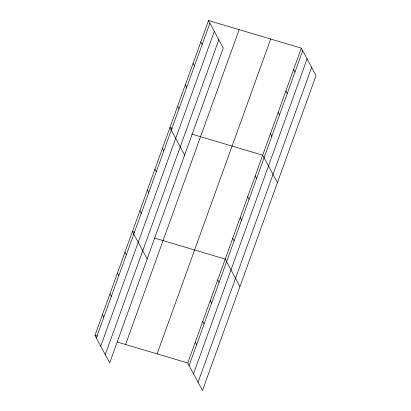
<?xml version="1.0" encoding="UTF-8"?>
<svg xmlns="http://www.w3.org/2000/svg" width="411" height="411" viewBox="0 0 411 411"><rect width="100%" height="100%" fill="white"/><g stroke="black" fill="none" stroke-linecap="round" stroke-linejoin="round"><path stroke-width="0.62" d="M208.526 20.55L223.25 48.005L109.68 362.856L94.962 335.402L208.526 20.55L301.32 48.144L316.038 75.598L202.474 390.45L187.75 362.995L117.007 341.957M96.333 337.96L209.898 23.108M100.736 346.175L214.306 31.323M105.278 354.642L218.842 39.79M125.581 344.505L239.151 29.654M157.13 353.886L270.695 39.035M187.75 362.995L301.32 48.144M189.122 365.554L302.691 50.702M193.53 373.769L307.094 58.917M198.066 382.235L311.636 67.383M172.363 128.33L169.918 127.6L184.637 155.055M191.963 134.156L262.706 155.194L277.425 182.648M134.89 232.23L132.44 231.501L147.159 258.956M154.485 238.056L225.228 259.094L239.947 286.549M94.962 335.402L97.412 336.131M293.593 69.551L294.964 72.11M285.871 90.965L287.243 93.523M278.149 112.373L279.521 114.931M270.428 133.78L271.799 136.339M200.804 41.958L202.176 44.516M255.21 175.975L256.582 178.533M193.083 63.371L194.454 65.93M247.715 196.751L249.087 199.309M185.361 84.779L186.733 87.338M240.219 217.532L241.591 220.09M177.639 106.187L179.011 108.751M232.724 238.313L234.095 240.872M162.422 148.381L163.794 150.94M217.732 279.876L219.104 282.434M154.926 169.157L156.298 171.721M210.237 300.652L211.608 303.21M147.431 189.939L148.803 192.497M202.741 321.433L204.113 323.991M139.935 210.72L141.307 213.278M195.246 342.214L196.617 344.772M124.944 252.282L126.316 254.841M117.448 273.058L118.82 275.622M109.953 293.839L111.324 296.398M102.457 314.62L103.829 317.179"/></g></svg>
